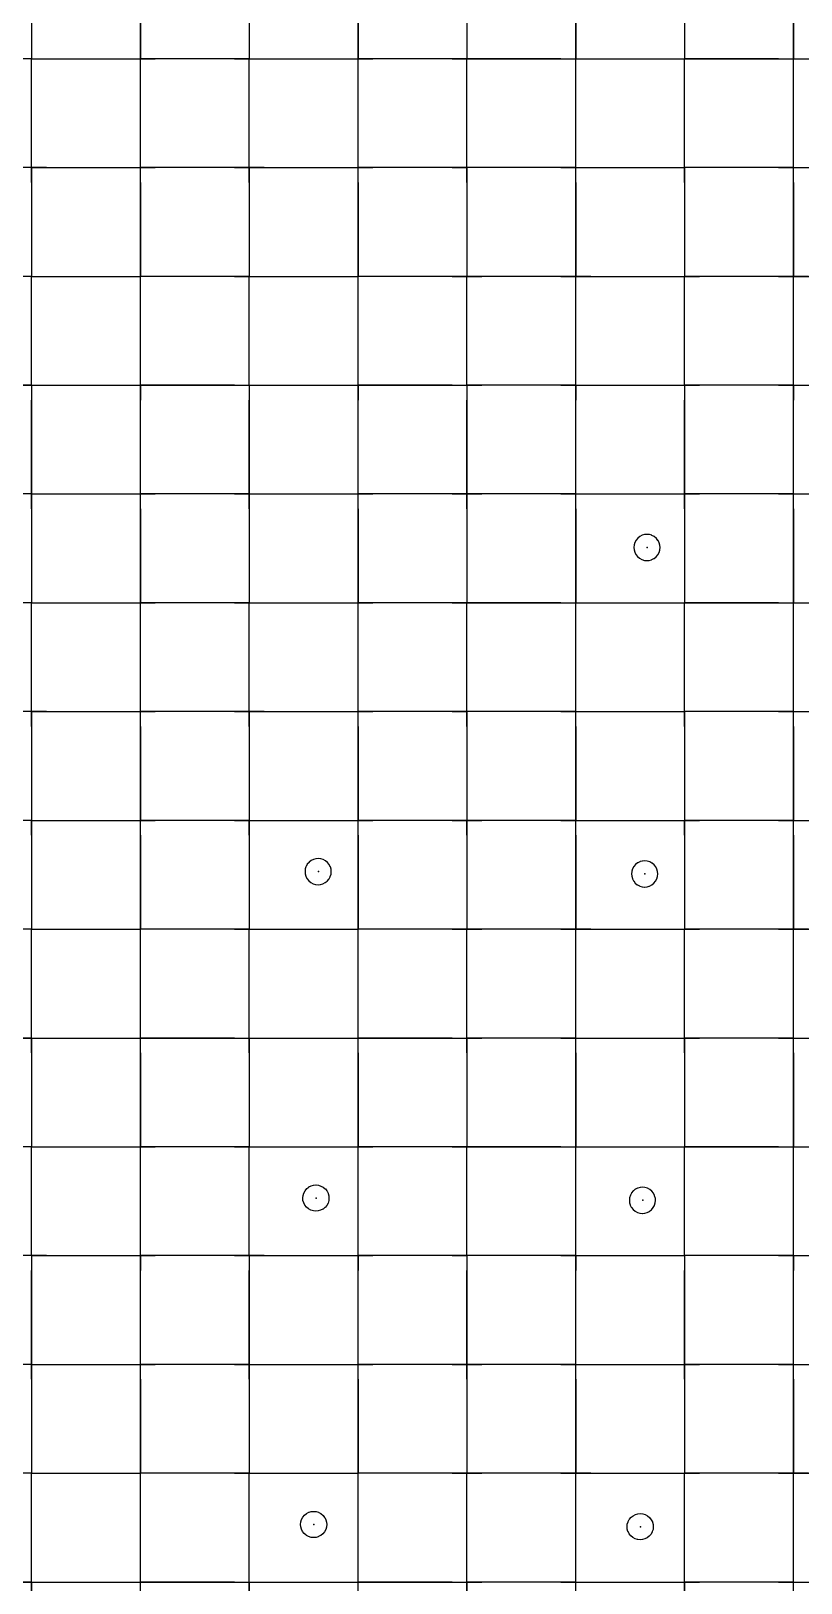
# Model space of a CAD drawing. Header units: metres. Extents: x 0 to 438, y -24 to 612.
# Drawn here: x 72 to 135.6, y 188.9 to 317.3 of the extents above; entities that cross this region are included whole.
import ezdxf

# ---------------------------------------------------------------- set-up
doc = ezdxf.new("R2010")
doc.units = ezdxf.units.M
doc.layers.add('LAYER_01_CUT', color=7, linetype='Continuous')
doc.layers.add('LAYER_04_GRID', color=7, linetype='Continuous')

msp = doc.modelspace()

# ---------------------------------------------------------------- linework, layer by layer
at = {"layer": 'LAYER_01_CUT'}
for points in [[(72, 325.23), (72, 324), (72, 316.23), (72, 315), (73.23, 315), (81, 315), (81, 316.23), (81, 324), (81, 325.23), (81, 333), (81, 334.23)], [(90, 325.23), (90, 324), (90, 316.23), (90, 315), (91.23, 315), (99, 315), (99, 316.23), (99, 324), (99, 325.23), (99, 333), (99, 334.23)], [(108, 325.23), (108, 324), (108, 316.23), (108, 315), (109.23, 315), (117, 315), (117, 316.23), (117, 324), (117, 325.23), (117, 333), (117, 334.23)], [(126, 325.23), (126, 324), (126, 316.23), (126, 315), (127.23, 315), (135, 315), (135, 316.23), (135, 324), (135, 325.23), (135, 333), (135, 334.23)], [(72, 322.77), (72, 315)], [(81, 322.77), (81, 315)], [(90, 322.77), (90, 315)], [(99, 322.77), (99, 315)], [(108, 322.77), (108, 315)], [(117, 322.77), (117, 315)], [(126, 322.77), (126, 315)], [(135, 322.77), (135, 315)], [(72, 315), (64.23, 315)], [(72, 315), (70.77, 315)], [(72, 307.23), (72, 315)], [(72, 313.77), (72, 315)], [(72, 315), (79.77, 315)], [(79.77, 315), (81, 315)], [(88.77, 315), (81, 315)], [(81, 307.23), (81, 315)], [(81, 313.77), (81, 315)], [(81, 315), (82.23, 315)], [(90, 315), (82.23, 315)], [(88.77, 315), (90, 315)], [(90, 307.23), (90, 315)], [(90, 313.77), (90, 315)], [(90, 315), (97.77, 315)], [(97.77, 315), (99, 315)], [(106.77, 315), (99, 315)], [(99, 307.23), (99, 315)], [(99, 313.77), (99, 315)], [(99, 315), (100.23, 315)], [(108, 315), (100.23, 315)], [(106.77, 315), (108, 315)], [(115.77, 315), (108, 315)], [(108, 307.23), (108, 315)], [(108, 313.77), (108, 315)], [(115.77, 315), (117, 315)], [(117, 307.23), (117, 315)], [(117, 313.77), (117, 315)], [(117, 315), (118.23, 315)], [(117, 315), (124.77, 315)], [(118.23, 315), (126, 315)], [(124.77, 315), (126, 315)], [(133.77, 315), (126, 315)], [(126, 307.23), (126, 315)], [(126, 313.77), (126, 315)], [(133.77, 315), (135, 315)], [(135, 307.23), (135, 315)], [(135, 313.77), (135, 315)], [(135, 315), (136.23, 315)], [(135, 315), (142.77, 315)], [(72, 306), (72, 313.77)], [(81, 306), (81, 313.77)], [(90, 306), (90, 313.77)], [(99, 306), (99, 313.77)], [(108, 306), (108, 313.77)], [(117, 306), (117, 313.77)], [(126, 306), (126, 313.77)], [(135, 306), (135, 313.77)], [(73.23, 306), (72, 306), (72, 307.23)], [(82.23, 297), (81, 297), (81, 298.23), (81, 306), (81, 307.23)], [(91.23, 306), (90, 306), (90, 307.23)], [(100.23, 297), (99, 297), (99, 298.23), (99, 306), (99, 307.23)], [(109.23, 306), (108, 306), (108, 307.23)], [(118.23, 297), (117, 297), (117, 298.23), (117, 306), (117, 307.23)], [(127.23, 306), (126, 306), (126, 307.23)], [(136.23, 297), (135, 297), (135, 298.23), (135, 306), (135, 307.23)], [(72, 306), (64.23, 306)], [(72, 306), (70.77, 306)], [(72, 304.77), (72, 306)], [(72, 306), (72, 298.23)], [(72, 306), (79.77, 306)], [(73.23, 306), (81, 306)], [(79.77, 306), (81, 306)], [(88.77, 306), (81, 306)], [(81, 304.77), (81, 306)], [(81, 306), (82.23, 306)], [(90, 306), (82.23, 306)], [(88.77, 306), (90, 306)], [(90, 304.77), (90, 306)], [(90, 306), (90, 298.23)], [(90, 306), (97.77, 306)], [(91.23, 306), (99, 306)], [(97.77, 306), (99, 306)], [(106.77, 306), (99, 306)], [(99, 304.77), (99, 306)], [(99, 306), (100.23, 306)], [(108, 306), (100.23, 306)], [(106.77, 306), (108, 306)], [(115.77, 306), (108, 306)], [(108, 304.77), (108, 306)], [(108, 306), (108, 298.23)], [(117, 306), (109.23, 306)], [(115.77, 306), (117, 306)], [(117, 304.77), (117, 306)], [(117, 306), (118.23, 306)], [(117, 306), (124.77, 306)], [(118.23, 306), (126, 306)], [(124.77, 306), (126, 306)], [(133.77, 306), (126, 306)], [(126, 304.77), (126, 306)], [(126, 306), (126, 298.23)], [(135, 306), (127.23, 306)], [(133.77, 306), (135, 306)], [(135, 304.77), (135, 306)], [(135, 306), (136.23, 306)], [(135, 306), (142.77, 306)], [(72, 304.77), (72, 297)], [(81, 304.77), (81, 297)], [(90, 304.77), (90, 297)], [(99, 304.77), (99, 297)], [(108, 304.77), (108, 297)], [(117, 304.77), (117, 297)], [(126, 304.77), (126, 297)], [(135, 304.77), (135, 297)], [(72, 298.23), (72, 297), (73.23, 297)], [(90, 298.23), (90, 297), (91.23, 297)], [(108, 298.23), (108, 297), (109.23, 297)], [(126, 298.23), (126, 297), (127.23, 297)], [(72, 297), (64.23, 297)], [(72, 297), (70.77, 297)], [(72, 289.23), (72, 297)], [(72, 295.77), (72, 297)], [(72, 297), (79.77, 297)], [(73.23, 297), (81, 297)], [(79.77, 297), (81, 297)], [(88.77, 297), (81, 297)], [(81, 289.23), (81, 297)], [(81, 295.77), (81, 297)], [(90, 297), (82.23, 297)], [(88.77, 297), (90, 297)], [(90, 289.23), (90, 297)], [(90, 295.77), (90, 297)], [(90, 297), (97.77, 297)], [(91.23, 297), (99, 297)], [(97.77, 297), (99, 297)], [(106.77, 297), (99, 297)], [(99, 289.23), (99, 297)], [(99, 295.77), (99, 297)], [(108, 297), (100.23, 297)], [(106.77, 297), (108, 297)], [(115.77, 297), (108, 297)], [(108, 289.23), (108, 297)], [(108, 295.77), (108, 297)], [(117, 297), (109.23, 297)], [(115.77, 297), (117, 297)], [(117, 289.23), (117, 297)], [(117, 295.77), (117, 297)], [(117, 297), (124.77, 297)], [(118.23, 297), (126, 297)], [(124.77, 297), (126, 297)], [(133.77, 297), (126, 297)], [(126, 289.23), (126, 297)], [(126, 295.77), (126, 297)], [(135, 297), (127.23, 297)], [(133.77, 297), (135, 297)], [(135, 289.23), (135, 297)], [(135, 295.77), (135, 297)], [(135, 297), (142.77, 297)], [(72, 288), (72, 295.77)], [(81, 288), (81, 295.77)], [(90, 288), (90, 295.77)], [(99, 288), (99, 295.77)], [(108, 288), (108, 295.77)], [(117, 288), (117, 295.77)], [(126, 288), (126, 295.77)], [(135, 288), (135, 295.77)], [(64.23, 288), (72, 288), (72, 289.23)], [(72, 280.23), (72, 279), (72, 271.23), (72, 270), (73.23, 270), (81, 270), (81, 271.23), (81, 279), (81, 280.23), (81, 288), (81, 289.23)], [(82.23, 288), (90, 288), (90, 289.23)], [(90, 280.23), (90, 279), (90, 271.23), (90, 270), (91.23, 270), (99, 270), (99, 271.23), (99, 279), (99, 280.23), (99, 288), (99, 289.23)], [(100.23, 288), (108, 288), (108, 289.23)], [(108, 280.23), (108, 279), (108, 271.23), (108, 270), (109.23, 270), (117, 270), (117, 271.23), (117, 279), (117, 280.23), (117, 288), (117, 289.23)], [(118.23, 288), (126, 288), (126, 289.23)], [(126, 280.23), (126, 279), (126, 271.23), (126, 270), (127.23, 270), (135, 270), (135, 271.23), (135, 279), (135, 280.23), (135, 288), (135, 289.23)], [(72, 288), (70.77, 288)], [(72, 288), (72, 280.23)], [(72, 288), (72, 286.77)], [(72, 288), (73.23, 288)], [(72, 288), (79.77, 288)], [(73.23, 288), (81, 288)], [(79.77, 288), (81, 288)], [(88.77, 288), (81, 288)], [(81, 288), (81, 286.77)], [(81, 288), (82.23, 288)], [(88.77, 288), (90, 288)], [(90, 288), (90, 280.23)], [(90, 288), (90, 286.77)], [(90, 288), (91.23, 288)], [(90, 288), (97.77, 288)], [(91.23, 288), (99, 288)], [(97.77, 288), (99, 288)], [(106.77, 288), (99, 288)], [(99, 288), (99, 286.77)], [(99, 288), (100.23, 288)], [(106.77, 288), (108, 288)], [(115.77, 288), (108, 288)], [(108, 288), (108, 280.23)], [(108, 288), (108, 286.77)], [(108, 288), (109.23, 288)], [(117, 288), (109.23, 288)], [(115.77, 288), (117, 288)], [(117, 288), (117, 286.77)], [(117, 288), (118.23, 288)], [(117, 288), (124.77, 288)], [(124.77, 288), (126, 288)], [(133.77, 288), (126, 288)], [(126, 288), (126, 280.23)], [(126, 288), (126, 286.77)], [(126, 288), (127.23, 288)], [(135, 288), (127.23, 288)], [(133.77, 288), (135, 288)], [(135, 288), (135, 286.77)], [(135, 288), (136.23, 288)], [(135, 288), (142.77, 288)], [(72, 279), (72, 286.77)], [(81, 279), (81, 286.77)], [(90, 279), (90, 286.77)], [(99, 279), (99, 286.77)], [(108, 279), (108, 286.77)], [(117, 279), (117, 286.77)], [(126, 279), (126, 286.77)], [(135, 279), (135, 286.77)], [(72, 279), (64.23, 279)], [(72, 279), (70.77, 279)], [(72, 277.77), (72, 279)], [(72, 279), (73.23, 279)], [(72, 279), (79.77, 279)], [(73.23, 279), (81, 279)], [(79.77, 279), (81, 279)], [(88.77, 279), (81, 279)], [(81, 277.77), (81, 279)], [(81, 279), (82.23, 279)], [(90, 279), (82.23, 279)], [(88.77, 279), (90, 279)], [(90, 277.77), (90, 279)], [(90, 279), (91.23, 279)], [(90, 279), (97.77, 279)], [(91.23, 279), (99, 279)], [(97.77, 279), (99, 279)], [(106.77, 279), (99, 279)], [(99, 277.77), (99, 279)], [(99, 279), (100.23, 279)], [(108, 279), (100.23, 279)], [(106.77, 279), (108, 279)], [(115.77, 279), (108, 279)], [(108, 277.77), (108, 279)], [(108, 279), (109.23, 279)], [(117, 279), (109.23, 279)], [(115.77, 279), (117, 279)], [(117, 277.77), (117, 279)], [(117, 279), (118.23, 279)], [(117, 279), (124.77, 279)], [(118.23, 279), (126, 279)], [(124.77, 279), (126, 279)], [(133.77, 279), (126, 279)], [(126, 277.77), (126, 279)], [(126, 279), (127.23, 279)], [(135, 279), (127.23, 279)], [(133.77, 279), (135, 279)], [(135, 277.77), (135, 279)], [(135, 279), (136.23, 279)], [(135, 279), (142.77, 279)], [(72, 277.77), (72, 270)], [(81, 277.77), (81, 270)], [(90, 277.77), (90, 270)], [(99, 277.77), (99, 270)], [(108, 277.77), (108, 270)], [(117, 277.77), (117, 270)], [(126, 277.77), (126, 270)], [(135, 277.77), (135, 270)], [(122.87, 273.49), (122.88, 273.49), (123.07, 273.51), (123.08, 273.51), (123.27, 273.56), (123.28, 273.57), (123.46, 273.66), (123.47, 273.67), (123.64, 273.8), (123.64, 273.8), (123.78, 273.96), (123.78, 273.97), (123.88, 274.16), (123.88, 274.16), (123.94, 274.36), (123.95, 274.37), (123.97, 274.57), (123.97, 274.58), (123.95, 274.76), (123.95, 274.77), (123.89, 274.96), (123.89, 274.97), (123.8, 275.15), (123.79, 275.16), (123.66, 275.33), (123.66, 275.33), (123.49, 275.47), (123.49, 275.47), (123.3, 275.57), (123.29, 275.58), (123.1, 275.64), (123.09, 275.64), (122.89, 275.66), (122.88, 275.66), (122.7, 275.64), (122.69, 275.64), (122.5, 275.59), (122.49, 275.58), (122.3, 275.49), (122.3, 275.48), (122.13, 275.35), (122.12, 275.35), (121.99, 275.19), (121.98, 275.18), (121.88, 274.99), (121.88, 274.99), (121.82, 274.79), (121.82, 274.78), (121.8, 274.58), (121.8, 274.57), (121.82, 274.39), (121.82, 274.38), (121.87, 274.19), (121.87, 274.18), (121.97, 274), (121.97, 273.99), (122.1, 273.82), (122.11, 273.82), (122.27, 273.68), (122.28, 273.68), (122.46, 273.58), (122.47, 273.57), (122.67, 273.51), (122.68, 273.51), (122.87, 273.49)], [(72, 270), (64.23, 270)], [(72, 270), (70.77, 270)], [(72, 262.23), (72, 270)], [(72, 268.77), (72, 270)], [(72, 270), (79.77, 270)], [(79.77, 270), (81, 270)], [(88.77, 270), (81, 270)], [(81, 262.23), (81, 270)], [(81, 268.77), (81, 270)], [(81, 270), (82.23, 270)], [(90, 270), (82.23, 270)], [(88.77, 270), (90, 270)], [(90, 262.23), (90, 270)], [(90, 268.77), (90, 270)], [(90, 270), (97.77, 270)], [(97.77, 270), (99, 270)], [(106.77, 270), (99, 270)], [(99, 262.23), (99, 270)], [(99, 268.77), (99, 270)], [(99, 270), (100.23, 270)], [(108, 270), (100.23, 270)], [(106.77, 270), (108, 270)], [(115.77, 270), (108, 270)], [(108, 262.23), (108, 270)], [(108, 268.77), (108, 270)], [(115.77, 270), (117, 270)], [(117, 262.23), (117, 270)], [(117, 268.77), (117, 270)], [(117, 270), (118.23, 270)], [(117, 270), (124.77, 270)], [(118.23, 270), (126, 270)], [(124.77, 270), (126, 270)], [(133.77, 270), (126, 270)], [(126, 262.23), (126, 270)], [(126, 268.77), (126, 270)], [(133.77, 270), (135, 270)], [(135, 262.23), (135, 270)], [(135, 268.77), (135, 270)], [(135, 270), (136.23, 270)], [(135, 270), (142.77, 270)], [(72, 261), (72, 268.77)], [(81, 261), (81, 268.77)], [(90, 261), (90, 268.77)], [(99, 261), (99, 268.77)], [(108, 261), (108, 268.77)], [(117, 261), (117, 268.77)], [(126, 261), (126, 268.77)], [(135, 261), (135, 268.77)], [(73.23, 261), (72, 261), (72, 262.23)], [(82.23, 243), (81, 243), (81, 244.23), (81, 252), (81, 253.23), (81, 261), (81, 262.23)], [(91.23, 261), (90, 261), (90, 262.23)], [(100.23, 243), (99, 243), (99, 244.23), (99, 252), (99, 253.23), (99, 261), (99, 262.23)], [(109.23, 261), (108, 261), (108, 262.23)], [(118.23, 243), (117, 243), (117, 244.23), (117, 252), (117, 253.23), (117, 261), (117, 262.23)], [(127.23, 261), (126, 261), (126, 262.23)], [(136.23, 243), (135, 243), (135, 244.23), (135, 252), (135, 253.23), (135, 261), (135, 262.23)], [(72, 261), (64.23, 261)], [(72, 261), (70.77, 261)], [(72, 259.77), (72, 261)], [(72, 261), (72, 253.23)], [(72, 261), (79.77, 261)], [(73.23, 261), (81, 261)], [(79.77, 261), (81, 261)], [(88.77, 261), (81, 261)], [(81, 259.77), (81, 261)], [(81, 261), (82.23, 261)], [(90, 261), (82.23, 261)], [(88.77, 261), (90, 261)], [(90, 259.77), (90, 261)], [(90, 261), (90, 253.23)], [(90, 261), (97.77, 261)], [(91.23, 261), (99, 261)], [(97.77, 261), (99, 261)], [(106.77, 261), (99, 261)], [(99, 259.77), (99, 261)], [(99, 261), (100.23, 261)], [(108, 261), (100.23, 261)], [(106.77, 261), (108, 261)], [(115.77, 261), (108, 261)], [(108, 259.77), (108, 261)], [(108, 261), (108, 253.23)], [(117, 261), (109.23, 261)], [(115.77, 261), (117, 261)], [(117, 259.77), (117, 261)], [(117, 261), (118.23, 261)], [(117, 261), (124.77, 261)], [(118.23, 261), (126, 261)], [(124.77, 261), (126, 261)], [(133.77, 261), (126, 261)], [(126, 259.77), (126, 261)], [(126, 261), (126, 253.23)], [(135, 261), (127.23, 261)], [(133.77, 261), (135, 261)], [(135, 259.77), (135, 261)], [(135, 261), (136.23, 261)], [(135, 261), (142.77, 261)], [(72, 259.77), (72, 252)], [(81, 259.77), (81, 252)], [(90, 259.77), (90, 252)], [(99, 259.77), (99, 252)], [(108, 259.77), (108, 252)], [(117, 259.77), (117, 252)], [(126, 259.77), (126, 252)], [(135, 259.77), (135, 252)], [(72, 253.23), (72, 252), (72, 244.23), (72, 243), (73.23, 243)], [(90, 253.23), (90, 252), (90, 244.23), (90, 243), (91.23, 243)], [(108, 253.23), (108, 252), (108, 244.23), (108, 243), (109.23, 243)], [(126, 253.23), (126, 252), (126, 244.23), (126, 243), (127.23, 243)], [(72, 252), (64.23, 252)], [(72, 252), (70.77, 252)], [(72, 250.77), (72, 252)], [(72, 252), (73.23, 252)], [(72, 252), (79.77, 252)], [(73.23, 252), (81, 252)], [(79.77, 252), (81, 252)], [(88.77, 252), (81, 252)], [(81, 250.77), (81, 252)], [(81, 252), (82.23, 252)], [(90, 252), (82.23, 252)], [(88.77, 252), (90, 252)], [(90, 250.77), (90, 252)], [(90, 252), (91.23, 252)], [(90, 252), (97.77, 252)], [(91.23, 252), (99, 252)], [(97.77, 252), (99, 252)], [(106.77, 252), (99, 252)], [(99, 250.77), (99, 252)], [(99, 252), (100.23, 252)], [(108, 252), (100.23, 252)], [(106.77, 252), (108, 252)], [(115.77, 252), (108, 252)], [(108, 250.77), (108, 252)], [(108, 252), (109.23, 252)], [(117, 252), (109.23, 252)], [(115.77, 252), (117, 252)], [(117, 250.77), (117, 252)], [(117, 252), (118.23, 252)], [(117, 252), (124.77, 252)], [(118.23, 252), (126, 252)], [(124.77, 252), (126, 252)], [(133.77, 252), (126, 252)], [(126, 250.77), (126, 252)], [(126, 252), (127.23, 252)], [(135, 252), (127.23, 252)], [(133.77, 252), (135, 252)], [(135, 250.77), (135, 252)], [(135, 252), (136.23, 252)], [(135, 252), (142.77, 252)], [(72, 250.77), (72, 243)], [(81, 250.77), (81, 243)], [(90, 250.77), (90, 243)], [(99, 250.77), (99, 243)], [(108, 250.77), (108, 243)], [(117, 250.77), (117, 243)], [(126, 250.77), (126, 243)], [(135, 250.77), (135, 243)], [(95.09, 246.86), (95.28, 246.76), (95.29, 246.76), (95.48, 246.7), (95.49, 246.7), (95.69, 246.68), (95.7, 246.68), (95.88, 246.7), (95.89, 246.7), (96.08, 246.75), (96.09, 246.75), (96.28, 246.85), (96.28, 246.85), (96.45, 246.98), (96.46, 246.99), (96.59, 247.15), (96.6, 247.16), (96.7, 247.34), (96.7, 247.35), (96.76, 247.55), (96.76, 247.56), (96.78, 247.75), (96.78, 247.76), (96.76, 247.95), (96.76, 247.96), (96.71, 248.15), (96.7, 248.16), (96.61, 248.34), (96.61, 248.35), (96.48, 248.51), (96.47, 248.52), (96.31, 248.66), (96.3, 248.66), (96.12, 248.76), (96.11, 248.76), (95.91, 248.82), (95.9, 248.82), (95.7, 248.85), (95.7, 248.84), (95.51, 248.83), (95.5, 248.83), (95.31, 248.77), (95.3, 248.77), (95.12, 248.68), (95.11, 248.67), (94.94, 248.54), (94.94, 248.53), (94.8, 248.37), (94.8, 248.37), (94.7, 248.18), (94.69, 248.17), (94.63, 247.98), (94.63, 247.97), (94.61, 247.77), (94.61, 247.76), (94.63, 247.57), (94.63, 247.57), (94.68, 247.38), (94.69, 247.37), (94.78, 247.18), (94.79, 247.18), (94.92, 247.01), (94.92, 247), (95.09, 246.87), (95.09, 246.86)], [(123.08, 246.56), (123.09, 246.57), (123.28, 246.66), (123.28, 246.67), (123.45, 246.8), (123.45, 246.8), (123.59, 246.96), (123.59, 246.97), (123.69, 247.16), (123.7, 247.17), (123.76, 247.36), (123.76, 247.37), (123.78, 247.57), (123.78, 247.58), (123.76, 247.76), (123.76, 247.77), (123.71, 247.96), (123.7, 247.97), (123.61, 248.16), (123.61, 248.16), (123.47, 248.33), (123.47, 248.33), (123.31, 248.47), (123.3, 248.47), (123.11, 248.57), (123.11, 248.58), (122.91, 248.64), (122.9, 248.64), (122.7, 248.66), (122.7, 248.66), (122.51, 248.64), (122.5, 248.64), (122.31, 248.59), (122.3, 248.58), (122.12, 248.49), (122.11, 248.49), (121.94, 248.35), (121.94, 248.35), (121.8, 248.19), (121.8, 248.18), (121.7, 247.99), (121.69, 247.99), (121.63, 247.79), (121.63, 247.78), (121.61, 247.58), (121.61, 247.58), (121.63, 247.39), (121.63, 247.38), (121.68, 247.19), (121.69, 247.18), (121.78, 247), (121.79, 246.99), (121.92, 246.82), (121.92, 246.82), (122.08, 246.68), (122.09, 246.68), (122.28, 246.58), (122.29, 246.57), (122.48, 246.51), (122.49, 246.51), (122.69, 246.49), (122.7, 246.49), (122.88, 246.51), (122.89, 246.51), (123.08, 246.56)], [(72, 243), (64.23, 243)], [(72, 243), (70.77, 243)], [(72, 235.23), (72, 243)], [(72, 241.77), (72, 243)], [(72, 243), (79.77, 243)], [(73.23, 243), (81, 243)], [(79.77, 243), (81, 243)], [(88.77, 243), (81, 243)], [(81, 235.23), (81, 243)], [(81, 241.77), (81, 243)], [(90, 243), (82.23, 243)], [(88.77, 243), (90, 243)], [(90, 235.23), (90, 243)], [(90, 241.77), (90, 243)], [(90, 243), (97.77, 243)], [(91.23, 243), (99, 243)], [(97.77, 243), (99, 243)], [(106.77, 243), (99, 243)], [(99, 235.23), (99, 243)], [(99, 241.77), (99, 243)], [(108, 243), (100.23, 243)], [(106.77, 243), (108, 243)], [(115.77, 243), (108, 243)], [(108, 235.23), (108, 243)], [(108, 241.77), (108, 243)], [(117, 243), (109.23, 243)], [(115.77, 243), (117, 243)], [(117, 235.23), (117, 243)], [(117, 241.77), (117, 243)], [(117, 243), (124.77, 243)], [(118.23, 243), (126, 243)], [(124.77, 243), (126, 243)], [(133.77, 243), (126, 243)], [(126, 235.23), (126, 243)], [(126, 241.77), (126, 243)], [(135, 243), (127.23, 243)], [(133.77, 243), (135, 243)], [(135, 235.23), (135, 243)], [(135, 241.77), (135, 243)], [(135, 243), (142.77, 243)], [(72, 234), (72, 241.77)], [(81, 234), (81, 241.77)], [(90, 234), (90, 241.77)], [(99, 234), (99, 241.77)], [(108, 234), (108, 241.77)], [(117, 234), (117, 241.77)], [(126, 234), (126, 241.77)], [(135, 234), (135, 241.77)], [(64.23, 234), (72, 234), (72, 235.23)], [(72, 226.23), (72, 225), (73.23, 225), (81, 225), (81, 226.23), (81, 234), (81, 235.23)], [(82.23, 234), (90, 234), (90, 235.23)], [(90, 226.23), (90, 225), (91.23, 225), (99, 225), (99, 226.23), (99, 234), (99, 235.23)], [(100.23, 234), (108, 234), (108, 235.23)], [(108, 226.23), (108, 225), (109.23, 225), (117, 225), (117, 226.23), (117, 234), (117, 235.23)], [(118.23, 234), (126, 234), (126, 235.23)], [(126, 226.23), (126, 225), (127.23, 225), (135, 225), (135, 226.23), (135, 234), (135, 235.23)], [(72, 234), (70.77, 234)], [(72, 232.77), (72, 234)], [(72, 234), (72, 226.23)], [(72, 234), (73.23, 234)], [(72, 234), (79.77, 234)], [(73.23, 234), (81, 234)], [(79.77, 234), (81, 234)], [(88.77, 234), (81, 234)], [(81, 232.77), (81, 234)], [(81, 234), (82.23, 234)], [(88.77, 234), (90, 234)], [(90, 232.77), (90, 234)], [(90, 234), (90, 226.23)], [(90, 234), (91.23, 234)], [(90, 234), (97.77, 234)], [(91.23, 234), (99, 234)], [(97.77, 234), (99, 234)], [(106.77, 234), (99, 234)], [(99, 232.77), (99, 234)], [(99, 234), (100.23, 234)], [(106.77, 234), (108, 234)], [(115.77, 234), (108, 234)], [(108, 232.77), (108, 234)], [(108, 234), (108, 226.23)], [(108, 234), (109.23, 234)], [(117, 234), (109.23, 234)], [(115.77, 234), (117, 234)], [(117, 232.77), (117, 234)], [(117, 234), (118.23, 234)], [(117, 234), (124.77, 234)], [(124.77, 234), (126, 234)], [(133.77, 234), (126, 234)], [(126, 232.77), (126, 234)], [(126, 234), (126, 226.23)], [(126, 234), (127.23, 234)], [(135, 234), (127.23, 234)], [(133.77, 234), (135, 234)], [(135, 232.77), (135, 234)], [(135, 234), (136.23, 234)], [(135, 234), (142.77, 234)], [(72, 232.77), (72, 225)], [(81, 232.77), (81, 225)], [(90, 232.77), (90, 225)], [(99, 232.77), (99, 225)], [(108, 232.77), (108, 225)], [(117, 232.77), (117, 225)], [(126, 232.77), (126, 225)], [(135, 232.77), (135, 225)], [(72, 225), (64.23, 225)], [(72, 225), (70.77, 225)], [(72, 217.23), (72, 225)], [(72, 223.77), (72, 225)], [(72, 225), (79.77, 225)], [(79.77, 225), (81, 225)], [(88.77, 225), (81, 225)], [(81, 217.23), (81, 225)], [(81, 223.77), (81, 225)], [(81, 225), (82.23, 225)], [(90, 225), (82.23, 225)], [(88.77, 225), (90, 225)], [(90, 217.23), (90, 225)], [(90, 223.77), (90, 225)], [(90, 225), (97.77, 225)], [(97.77, 225), (99, 225)], [(106.77, 225), (99, 225)], [(99, 217.23), (99, 225)], [(99, 223.77), (99, 225)], [(99, 225), (100.23, 225)], [(108, 225), (100.23, 225)], [(106.77, 225), (108, 225)], [(115.77, 225), (108, 225)], [(108, 217.23), (108, 225)], [(108, 223.77), (108, 225)], [(115.77, 225), (117, 225)], [(117, 217.23), (117, 225)], [(117, 223.77), (117, 225)], [(117, 225), (118.23, 225)], [(117, 225), (124.77, 225)], [(118.23, 225), (126, 225)], [(124.77, 225), (126, 225)], [(133.77, 225), (126, 225)], [(126, 217.23), (126, 225)], [(126, 223.77), (126, 225)], [(133.77, 225), (135, 225)], [(135, 217.23), (135, 225)], [(135, 223.77), (135, 225)], [(135, 225), (136.23, 225)], [(135, 225), (142.77, 225)], [(72, 216), (72, 223.77)], [(81, 216), (81, 223.77)], [(90, 216), (90, 223.77)], [(99, 216), (99, 223.77)], [(108, 216), (108, 223.77)], [(117, 216), (117, 223.77)], [(126, 216), (126, 223.77)], [(135, 216), (135, 223.77)], [(96.11, 221.66), (96.12, 221.66), (96.28, 221.52), (96.29, 221.52), (96.42, 221.35), (96.43, 221.34), (96.52, 221.16), (96.52, 221.15), (96.57, 220.96), (96.58, 220.95), (96.59, 220.76), (96.59, 220.76), (96.57, 220.56), (96.57, 220.55), (96.51, 220.35), (96.51, 220.34), (96.41, 220.16), (96.4, 220.15), (96.27, 219.99), (96.26, 219.98), (96.1, 219.85), (96.09, 219.85), (95.9, 219.75), (95.9, 219.75), (95.7, 219.7), (95.7, 219.7), (95.51, 219.68), (95.5, 219.68), (95.3, 219.7), (95.3, 219.7), (95.1, 219.76), (95.09, 219.76), (94.91, 219.86), (94.9, 219.87), (94.74, 220), (94.73, 220.01), (94.6, 220.18), (94.59, 220.18), (94.5, 220.37), (94.5, 220.38), (94.44, 220.57), (94.44, 220.58), (94.43, 220.76), (94.43, 220.77), (94.45, 220.97), (94.45, 220.98), (94.51, 221.17), (94.51, 221.18), (94.61, 221.37), (94.61, 221.37), (94.75, 221.54), (94.76, 221.54), (94.92, 221.67), (94.93, 221.68), (95.12, 221.77), (95.12, 221.77), (95.31, 221.83), (95.32, 221.83), (95.51, 221.85), (95.52, 221.85), (95.72, 221.83), (95.72, 221.82), (95.92, 221.76), (95.93, 221.76), (96.11, 221.66)], [(121.92, 221.49), (121.76, 221.36), (121.75, 221.35), (121.61, 221.19), (121.61, 221.18), (121.51, 220.99), (121.51, 220.99), (121.45, 220.79), (121.45, 220.78), (121.43, 220.58), (121.43, 220.58), (121.44, 220.39), (121.44, 220.38), (121.5, 220.19), (121.5, 220.18), (121.59, 220), (121.6, 219.99), (121.73, 219.82), (121.74, 219.82), (121.9, 219.68), (121.91, 219.68), (122.09, 219.58), (122.1, 219.57), (122.29, 219.51), (122.3, 219.51), (122.5, 219.49), (122.51, 219.49), (122.7, 219.51), (122.7, 219.51), (122.9, 219.56), (122.9, 219.57), (123.09, 219.66), (123.1, 219.67), (123.26, 219.8), (123.27, 219.8), (123.4, 219.97), (123.41, 219.97), (123.51, 220.16), (123.51, 220.17), (123.57, 220.36), (123.57, 220.37), (123.59, 220.57), (123.59, 220.58), (123.58, 220.76), (123.57, 220.77), (123.52, 220.96), (123.52, 220.97), (123.42, 221.16), (123.42, 221.16), (123.29, 221.33), (123.28, 221.33), (123.12, 221.47), (123.11, 221.48), (122.93, 221.58), (122.92, 221.58), (122.72, 221.64), (122.72, 221.64), (122.52, 221.66), (122.51, 221.66), (122.32, 221.64), (122.31, 221.64), (122.12, 221.59), (122.11, 221.58), (121.93, 221.49), (121.92, 221.49)], [(73.23, 216), (72, 216), (72, 217.23)], [(82.23, 198), (81, 198), (81, 199.23), (81, 207), (81, 208.23), (81, 216), (81, 217.23)], [(91.23, 216), (90, 216), (90, 217.23)], [(100.23, 198), (99, 198), (99, 199.23), (99, 207), (99, 208.23), (99, 216), (99, 217.23)], [(109.23, 216), (108, 216), (108, 217.23)], [(118.23, 198), (117, 198), (117, 199.23), (117, 207), (117, 208.23), (117, 216), (117, 217.23)], [(127.23, 216), (126, 216), (126, 217.23)], [(136.23, 198), (135, 198), (135, 199.23), (135, 207), (135, 208.23), (135, 216), (135, 217.23)], [(72, 216), (64.23, 216)], [(72, 216), (70.77, 216)], [(72, 216), (72, 208.23)], [(72, 216), (72, 214.77)], [(72, 216), (79.77, 216)], [(73.23, 216), (81, 216)], [(79.77, 216), (81, 216)], [(88.77, 216), (81, 216)], [(81, 216), (81, 214.77)], [(81, 216), (82.23, 216)], [(90, 216), (82.23, 216)], [(88.77, 216), (90, 216)], [(90, 216), (90, 208.23)], [(90, 216), (90, 214.77)], [(90, 216), (97.77, 216)], [(91.23, 216), (99, 216)], [(97.77, 216), (99, 216)], [(106.77, 216), (99, 216)], [(99, 216), (99, 214.77)], [(99, 216), (100.23, 216)], [(108, 216), (100.23, 216)], [(106.77, 216), (108, 216)], [(115.77, 216), (108, 216)], [(108, 216), (108, 208.23)], [(108, 216), (108, 214.77)], [(117, 216), (109.23, 216)], [(115.77, 216), (117, 216)], [(117, 216), (117, 214.77)], [(117, 216), (118.23, 216)], [(117, 216), (124.77, 216)], [(118.23, 216), (126, 216)], [(124.77, 216), (126, 216)], [(133.77, 216), (126, 216)], [(126, 216), (126, 208.23)], [(126, 216), (126, 214.77)], [(135, 216), (127.23, 216)], [(133.77, 216), (135, 216)], [(135, 216), (135, 214.77)], [(135, 216), (136.23, 216)], [(135, 216), (142.77, 216)], [(72, 207), (72, 214.77)], [(81, 207), (81, 214.77)], [(90, 207), (90, 214.77)], [(99, 207), (99, 214.77)], [(108, 207), (108, 214.77)], [(117, 207), (117, 214.77)], [(126, 207), (126, 214.77)], [(135, 207), (135, 214.77)], [(72, 208.23), (72, 207), (72, 199.23), (72, 198), (73.23, 198)], [(90, 208.23), (90, 207), (90, 199.23), (90, 198), (91.23, 198)], [(108, 208.23), (108, 207), (108, 199.23), (108, 198), (109.23, 198)], [(126, 208.23), (126, 207), (126, 199.23), (126, 198), (127.23, 198)], [(72, 207), (64.23, 207)], [(72, 207), (70.77, 207)], [(72, 205.77), (72, 207)], [(72, 207), (73.23, 207)], [(72, 207), (79.77, 207)], [(73.23, 207), (81, 207)], [(79.77, 207), (81, 207)], [(88.77, 207), (81, 207)], [(81, 205.77), (81, 207)], [(81, 207), (82.23, 207)], [(90, 207), (82.23, 207)], [(88.77, 207), (90, 207)], [(90, 205.77), (90, 207)], [(90, 207), (91.23, 207)], [(90, 207), (97.77, 207)], [(91.23, 207), (99, 207)], [(97.77, 207), (99, 207)], [(106.77, 207), (99, 207)], [(99, 205.77), (99, 207)], [(99, 207), (100.23, 207)], [(108, 207), (100.23, 207)], [(106.77, 207), (108, 207)], [(115.77, 207), (108, 207)], [(108, 205.77), (108, 207)], [(108, 207), (109.23, 207)], [(117, 207), (109.23, 207)], [(115.77, 207), (117, 207)], [(117, 205.77), (117, 207)], [(117, 207), (118.23, 207)], [(117, 207), (124.77, 207)], [(118.23, 207), (126, 207)], [(124.77, 207), (126, 207)], [(133.77, 207), (126, 207)], [(126, 205.77), (126, 207)], [(126, 207), (127.23, 207)], [(135, 207), (127.23, 207)], [(133.77, 207), (135, 207)], [(135, 205.77), (135, 207)], [(135, 207), (136.23, 207)], [(135, 207), (142.77, 207)], [(72, 205.77), (72, 198)], [(81, 205.77), (81, 198)], [(90, 205.77), (90, 198)], [(99, 205.77), (99, 198)], [(108, 205.77), (108, 198)], [(117, 205.77), (117, 198)], [(126, 205.77), (126, 198)], [(135, 205.77), (135, 198)], [(72, 198), (64.23, 198)], [(72, 198), (70.77, 198)], [(72, 190.23), (72, 198)], [(72, 196.77), (72, 198)], [(72, 198), (79.77, 198)], [(73.23, 198), (81, 198)], [(79.77, 198), (81, 198)], [(88.77, 198), (81, 198)], [(81, 190.23), (81, 198)], [(81, 196.77), (81, 198)], [(90, 198), (82.23, 198)], [(88.77, 198), (90, 198)], [(90, 190.23), (90, 198)], [(90, 196.77), (90, 198)], [(90, 198), (97.77, 198)], [(91.23, 198), (99, 198)], [(97.77, 198), (99, 198)], [(106.77, 198), (99, 198)], [(99, 190.23), (99, 198)], [(99, 196.77), (99, 198)], [(108, 198), (100.23, 198)], [(106.77, 198), (108, 198)], [(115.77, 198), (108, 198)], [(108, 190.23), (108, 198)], [(108, 196.77), (108, 198)], [(117, 198), (109.23, 198)], [(115.77, 198), (117, 198)], [(117, 190.23), (117, 198)], [(117, 196.77), (117, 198)], [(117, 198), (124.77, 198)], [(118.23, 198), (126, 198)], [(124.77, 198), (126, 198)], [(133.77, 198), (126, 198)], [(126, 190.23), (126, 198)], [(126, 196.77), (126, 198)], [(135, 198), (127.23, 198)], [(133.77, 198), (135, 198)], [(135, 190.23), (135, 198)], [(135, 196.77), (135, 198)], [(135, 198), (142.77, 198)], [(72, 189), (72, 196.77)], [(81, 189), (81, 196.77)], [(90, 189), (90, 196.77)], [(99, 189), (99, 196.77)], [(108, 189), (108, 196.77)], [(117, 189), (117, 196.77)], [(126, 189), (126, 196.77)], [(135, 189), (135, 196.77)], [(95.9, 192.85), (95.72, 192.76), (95.71, 192.75), (95.52, 192.7), (95.51, 192.7), (95.32, 192.68), (95.32, 192.68), (95.12, 192.7), (95.11, 192.7), (94.91, 192.76), (94.9, 192.76), (94.72, 192.86), (94.71, 192.87), (94.55, 193.01), (94.54, 193.01), (94.41, 193.18), (94.41, 193.18), (94.32, 193.37), (94.31, 193.38), (94.26, 193.57), (94.26, 193.58), (94.24, 193.76), (94.24, 193.77), (94.26, 193.97), (94.26, 193.98), (94.32, 194.17), (94.32, 194.18), (94.42, 194.37), (94.43, 194.37), (94.56, 194.54), (94.57, 194.54), (94.74, 194.67), (94.74, 194.68), (94.93, 194.77), (94.94, 194.78), (95.13, 194.83), (95.14, 194.83), (95.32, 194.85), (95.33, 194.85), (95.53, 194.83), (95.54, 194.83), (95.73, 194.77), (95.74, 194.76), (95.93, 194.66), (95.93, 194.66), (96.1, 194.52), (96.1, 194.52), (96.23, 194.35), (96.24, 194.34), (96.33, 194.16), (96.34, 194.15), (96.39, 193.96), (96.39, 193.95), (96.41, 193.76), (96.41, 193.76), (96.39, 193.56), (96.39, 193.55), (96.33, 193.35), (96.32, 193.34), (96.22, 193.16), (96.22, 193.15), (96.08, 192.99), (96.08, 192.98), (95.91, 192.85), (95.9, 192.85)], [(123.24, 194.16), (123.33, 193.97), (123.34, 193.96), (123.39, 193.77), (123.39, 193.76), (123.41, 193.58), (123.41, 193.57), (123.39, 193.37), (123.39, 193.36), (123.32, 193.17), (123.32, 193.16), (123.22, 192.97), (123.22, 192.97), (123.08, 192.8), (123.08, 192.8), (122.91, 192.67), (122.9, 192.66), (122.72, 192.57), (122.71, 192.57), (122.52, 192.51), (122.51, 192.51), (122.32, 192.49), (122.32, 192.49), (122.12, 192.51), (122.11, 192.51), (121.91, 192.58), (121.9, 192.58), (121.72, 192.68), (121.71, 192.68), (121.55, 192.82), (121.54, 192.82), (121.41, 192.99), (121.41, 193), (121.32, 193.18), (121.31, 193.19), (121.26, 193.38), (121.26, 193.39), (121.24, 193.58), (121.24, 193.58), (121.26, 193.78), (121.26, 193.79), (121.32, 193.99), (121.32, 194), (121.42, 194.18), (121.43, 194.19), (121.56, 194.35), (121.57, 194.36), (121.74, 194.49), (121.74, 194.49), (121.93, 194.58), (121.94, 194.59), (122.13, 194.64), (122.14, 194.64), (122.32, 194.66), (122.33, 194.66), (122.53, 194.64), (122.54, 194.64), (122.73, 194.58), (122.74, 194.58), (122.93, 194.48), (122.93, 194.47), (123.1, 194.34), (123.1, 194.33), (123.23, 194.16), (123.24, 194.16)], [(64.23, 189), (72, 189), (72, 190.23)], [(72, 181.23), (72, 180), (72, 172.23), (72, 171), (73.23, 171), (81, 171), (81, 172.23), (81, 180), (81, 181.23), (81, 189), (81, 190.23)], [(82.23, 189), (90, 189), (90, 190.23)], [(90, 181.23), (90, 180), (90, 172.23), (90, 171), (91.23, 171), (99, 171), (99, 172.23), (99, 180), (99, 181.23), (99, 189), (99, 190.23)], [(100.23, 189), (108, 189), (108, 190.23)], [(108, 181.23), (108, 180), (108, 172.23), (108, 171), (109.23, 171), (117, 171), (117, 172.23), (117, 180), (117, 181.23), (117, 189), (117, 190.23)], [(118.23, 189), (126, 189), (126, 190.23)], [(126, 181.23), (126, 180), (126, 172.23), (126, 171), (127.23, 171), (135, 171), (135, 172.23), (135, 180), (135, 181.23), (135, 189), (135, 190.23)], [(72, 189), (70.77, 189)], [(72, 187.77), (72, 189)], [(72, 189), (72, 181.23)], [(72, 189), (73.23, 189)], [(72, 189), (79.77, 189)], [(73.23, 189), (81, 189)], [(79.77, 189), (81, 189)], [(88.77, 189), (81, 189)], [(81, 187.77), (81, 189)], [(81, 189), (82.23, 189)], [(88.77, 189), (90, 189)], [(90, 187.77), (90, 189)], [(90, 189), (90, 181.23)], [(90, 189), (91.23, 189)], [(90, 189), (97.77, 189)], [(91.23, 189), (99, 189)], [(97.77, 189), (99, 189)], [(106.77, 189), (99, 189)], [(99, 187.77), (99, 189)], [(99, 189), (100.23, 189)], [(106.77, 189), (108, 189)], [(115.77, 189), (108, 189)], [(108, 187.77), (108, 189)], [(108, 189), (108, 181.23)], [(108, 189), (109.23, 189)], [(117, 189), (109.23, 189)], [(115.77, 189), (117, 189)], [(117, 187.77), (117, 189)], [(117, 189), (118.23, 189)], [(117, 189), (124.77, 189)], [(124.77, 189), (126, 189)], [(133.77, 189), (126, 189)], [(126, 187.77), (126, 189)], [(126, 189), (126, 181.23)], [(126, 189), (127.23, 189)], [(135, 189), (127.23, 189)], [(133.77, 189), (135, 189)], [(135, 187.77), (135, 189)], [(135, 189), (136.23, 189)], [(135, 189), (142.77, 189)]]:
    msp.add_lwpolyline(points, dxfattribs=at)
at = {"layer": 'LAYER_04_GRID'}
for p in [(122.91, 274.57), (95.72, 247.76), (122.72, 247.58), (95.54, 220.76), (122.54, 220.58), (95.35, 193.76), (122.35, 193.58)]:
    msp.add_point(p, dxfattribs=at)

doc.saveas('drawing.dxf')
